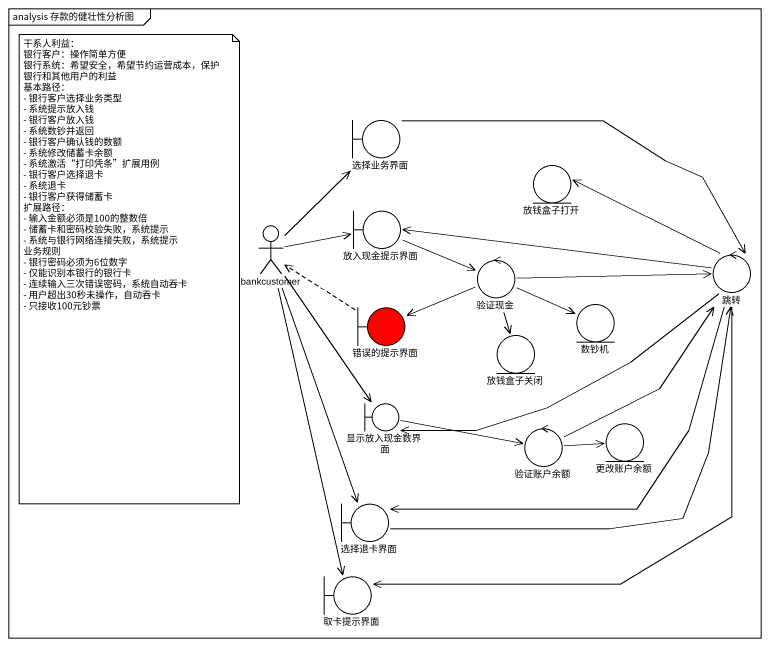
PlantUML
@startuml
mainframe analysis 存款的健壮性分析图
boundary 选择业务界面
entity 放钱盒子打开
actor bankcustomer
boundary 放入现金提示界面
control 验证现金
control 跳转
boundary 错误的提示界面 #FF0000
entity 数钞机
entity 放钱盒子关闭
boundary 显示放入现金数界面
control 验证账户余额
entity 更改账户余额
boundary 选择退卡界面
boundary 取卡提示界面
选择业务界面 -right-> 跳转
bankcustomer -up-> 选择业务界面
bankcustomer -right-> 放入现金提示界面
bankcustomer --> 显示放入现金数界面
bankcustomer --> 选择退卡界面
bankcustomer --> 取卡提示界面
放入现金提示界面 -right-> 验证现金
验证现金 -right-> 跳转
验证现金 -left-> 错误的提示界面
验证现金 -right-> 数钞机
验证现金 --> 放钱盒子关闭
跳转 -left-> 放钱盒子打开
跳转 -left-> 放入现金提示界面
跳转 -left-> 显示放入现金数界面
跳转 --> 选择退卡界面
跳转 --> 取卡提示界面
错误的提示界面 .left.> bankcustomer
显示放入现金数界面 -right-> 验证账户余额
验证账户余额 -up-> 跳转
验证账户余额 -right-> 更改账户余额
选择退卡界面 -up-> 跳转
note as N1
  干系人利益：
  银行客户：操作简单方便
  银行系统：希望安全，希望节约运营成本，保护银行和其他用户的利益
  基本路径：
  - 银行客户选择业务类型
  - 系统提示放入钱
  - 银行客户放入钱
  - 系统数钞并返回
  - 银行客户确认钱的数额
  - 系统修改储蓄卡余额
  - 系统激活“打印凭条”扩展用例
  - 银行客户选择退卡
  - 系统退卡
  - 银行客户获得储蓄卡
  扩展路径：
  - 输入金额必须是100的整数倍
  - 储蓄卡和密码校验失败，系统提示
  - 系统与银行网络连接失败，系统提示
  业务规则
  - 银行密码必须为6位数字
  - 仅能识别本银行的银行卡
  - 连续输入三次错误密码，系统自动吞卡
  - 用户超出30秒未操作，自动吞卡
  - 只接收100元钞票
end note
@enduml
